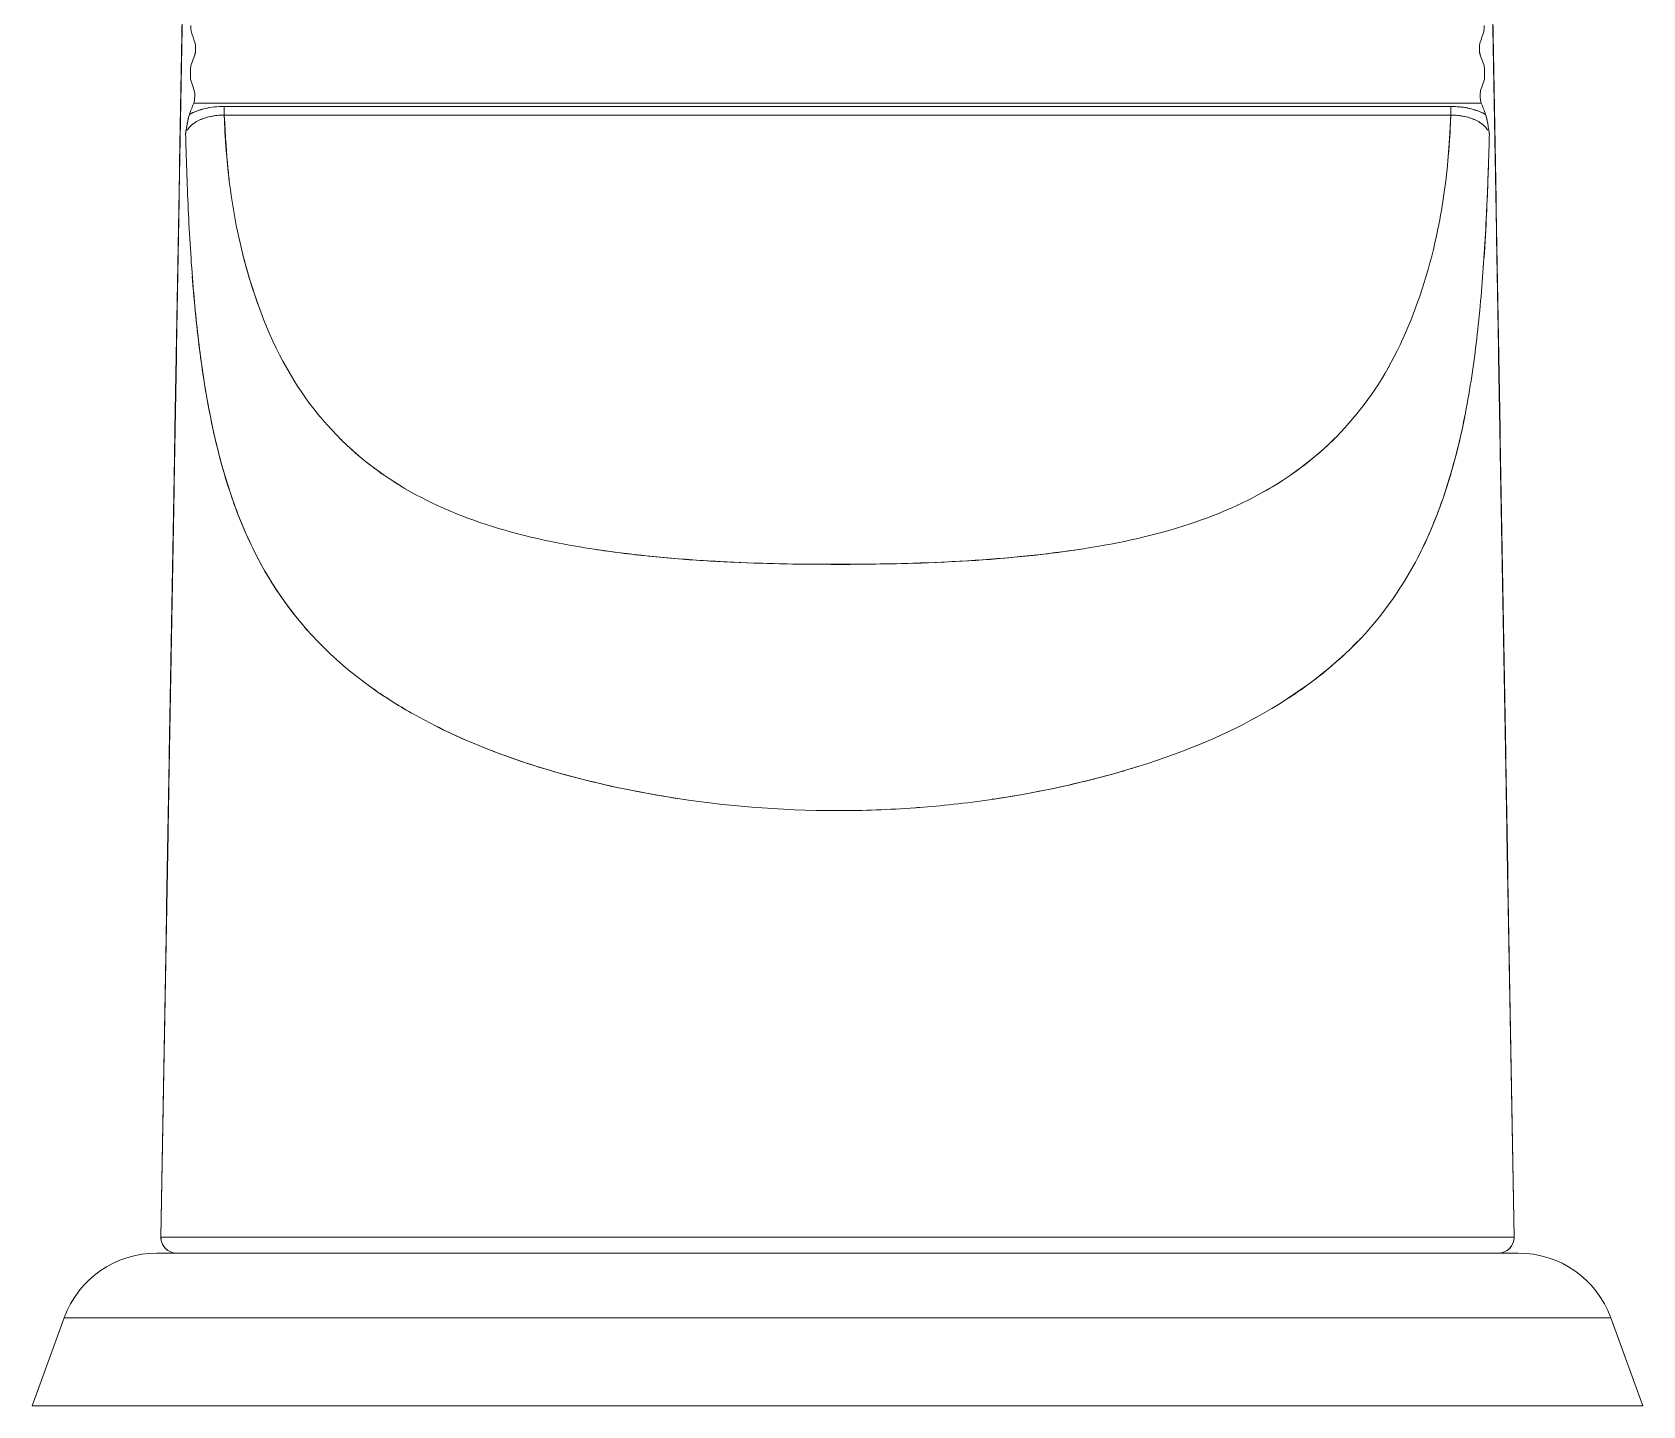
# Model space of a CAD drawing. Header units: inches. Extents: x -456 to 658, y -232 to 0.
# Drawn here: x -117.365 to -114.965, y -32.17 to -30.123 of the extents above; entities that cross this region are included whole.
import ezdxf

# ---------------------------------------------------------------- set-up
doc = ezdxf.new("R2010")
doc.units = ezdxf.units.IN
doc.header["$MEASUREMENT"] = 0

# ---------------------------------------------------------------- blocks, each defined once
blk = doc.blocks.new('ironridge flashfoot front view')
at = {"color": 0, "linetype": 'Continuous', "lineweight": 0}
for p, q in [((7330.0007, 2676.0913), (7330.0006, 2676.0961)), ((7331.929, 2676.0961), (7331.9289, 2676.0913)), ((7330.0057, 2676.0507), (7331.924, 2676.0507)), ((7331.8785, 2676.0456), (7330.0511, 2676.0456)), ((7330.0511, 2676.0456), (7330.0511, 2676.0327)), ((7330.0511, 2676.0327), (7330.0511, 2676.0456)), ((7330.0511, 2676.0456), (7331.8785, 2676.0456)), ((7330.0511, 2676.0327), (7331.8785, 2676.0327)), ((7331.8785, 2676.0327), (7330.0511, 2676.0327)), ((7331.8785, 2676.0327), (7331.8785, 2676.0456)), ((7331.5861, 2675.1338), (7331.5861, 2675.1337)), ((7329.9568, 2674.3604), (7329.9567, 2674.3604)), ((7329.9567, 2674.3604), (7329.9568, 2674.3604)), ((7330.9648, 2674.3608), (7329.9568, 2674.3608)), ((7329.9568, 2674.3608), (7331.9728, 2674.3608)), ((7331.9728, 2674.3608), (7330.9648, 2674.3608)), ((7331.9728, 2674.3604), (7331.973, 2674.3604)), ((7331.973, 2674.3604), (7331.9728, 2674.3604)), ((7331.9792, 2674.337), (7329.9505, 2674.337)), ((7329.9505, 2674.337), (7330.9648, 2674.337)), ((7330.9648, 2674.337), (7331.9792, 2674.337)), ((7329.8127, 2674.2405), (7329.765, 2674.1094)), ((7329.8127, 2674.2405), (7330.9648, 2674.2405)), ((7330.9648, 2674.2405), (7329.8127, 2674.2405)), ((7332.1169, 2674.2405), (7330.9648, 2674.2405)), ((7330.9648, 2674.2405), (7332.1169, 2674.2405)), ((7332.1169, 2674.2405), (7332.1647, 2674.1094)), ((7330.9648, 2674.1094), (7329.765, 2674.1094)), ((7330.9648, 2674.1094), (7329.765, 2674.1094)), ((7332.1647, 2674.1094), (7330.9648, 2674.1094)), ((7332.1647, 2674.1094), (7330.9648, 2674.1094))]:
    blk.add_line(p, q, dxfattribs=at)
at = {"color": 0, "linetype": 'Continuous', "lineweight": 0, "extrusion": (0, 0, -1)}
for centre, radius, start, end in [((-7329.9802, 2674.3604), 0.0235, 270, 1), ((-7331.9495, 2674.3604), 0.0235, 180, 270), ((-7329.9505, 2674.1904), 0.1466, 20, 90), ((-7331.9792, 2674.1904), 0.1466, 90, 160)]:
    blk.add_arc(centre, radius, start, end, dxfattribs=at)
at = {"color": 0, "linetype": 'Continuous', "lineweight": 0}
for centre, start, end in [((7329.9802, 2674.3604), 180, 270), ((7331.9495, 2674.3604), 270, 0)]:
    blk.add_arc(centre, 0.0235, start, end, dxfattribs=at)
at = {"color": 0, "linetype": 'Continuous', "lineweight": 0, "extrusion": (0, 0, -1)}
for centre, major_axis, ratio, start_param, end_param in [((7331.2725, 2676.2595), (-1.287, 0), 0.5, -0.184605, -0.161148), ((7330.6572, 2676.2595), (1.287, 0), 0.5, 0.161148, 0.184605), ((7331.2697, 2675.9919), (-1.289, 0), 0.5, 0.181627, 0.201769), ((7330.6599, 2675.9919), (1.289, 0), 0.5, -0.201769, -0.181627), ((7331.2755, 2676.0826), (-1.2898, 0.1387), 0.483435, -0.236995, -0.217825), ((7330.6541, 2676.0826), (1.2898, 0.1387), 0.483435, 0.217825, 0.236995), ((7331.2709, 2675.9214), (-1.2914, 0), 0.5, 0.174658, 0.201518), ((7330.0518, 2676.0087), (0.0708, -0.0005), 0.522279, -2.413398, -1.584189), ((7331.8785, 2676.0355), (0, 0.0117), 0.000289, -1.813209, -1.158909), ((7330.6587, 2675.9214), (1.2914, 0), 0.5, -0.201518, -0.174657), ((7329.9802, 2674.3604), (-0.0235, 0.0004), 0.000847, 0, 0.096966), ((7329.9802, 2674.3604), (-0.0233, 0), 0.004384, 0, 0.017453), ((7329.9802, 2674.3604), (0, -0.0235), 0.995301, 0, 1.570796), ((7331.9495, 2674.3604), (0, -0.0235), 0.995301, -1.570796, 0), ((7331.9495, 2674.3604), (0.0235, 0.0004), 0.000847, -0.096966, 0), ((7331.9495, 2674.3604), (0.0233, 0.0004), 0.004384, 0.000001, 0.017454), ((7331.9495, 2674.3604), (0.0235, 0.0004), 0.000847, -0.096966, 0), ((7331.9495, 2674.3604), (0.0235, 0.0004), 0.004363, 0, 0.017453)]:
    blk.add_ellipse(centre, major_axis=major_axis, ratio=ratio, start_param=start_param, end_param=end_param, dxfattribs=at)
at = {"color": 0, "linetype": 'Continuous', "lineweight": 0}
for centre, major_axis, ratio, start_param, end_param in [((7331.8785, 2676.0355), (0, -0.0117), 0.000272, -2.617995, -1.328385), ((7330.0564, 2675.9997), (-0.0635, -0.0001), 0.542659, -0.476315, -0.31013), ((7331.8732, 2675.9997), (0.0635, -0.0001), 0.542674, 0.3101, 0.476282), ((7329.9802, 2674.3604), (-0.0235, 0.0004), 0.004363, 0, 0.017453), ((7329.9802, 2674.3604), (-0.0235, 0.0004), 0.000847, -0.096966, 0), ((7329.9802, 2674.3604), (0, -0.0235), 0.995301, -1.58825, 0), ((7331.9495, 2674.3604), (0, -0.0235), 0.995301, 0, 1.58825), ((7331.9495, 2674.3604), (0.0235, 0.0004), 0.000847, 0, 0.096966), ((7331.9495, 2674.3604), (0.0235, 0.0004), 0.000847, 0, 0.096966), ((7331.9495, 2674.3604), (0.0235, 0), 0.004363, 0, 0.017453)]:
    blk.add_ellipse(centre, major_axis=major_axis, ratio=ratio, start_param=start_param, end_param=end_param, dxfattribs=at)
for points in [[(7330.0178, 2677.8613), (7329.9974, 2676.6944), (7329.9771, 2675.5276), (7329.9567, 2674.3608)], [(7329.9567, 2674.3608), (7329.9774, 2675.5463), (7329.9978, 2676.7131), (7330.0178, 2677.8613)], [(7330.0179, 2677.8613), (7329.9981, 2676.7255), (7329.9777, 2675.5586), (7329.9568, 2674.3608)], [(7329.9568, 2674.3608), (7329.9772, 2675.5276), (7329.9976, 2676.6944), (7330.0179, 2677.8613)], [(7331.9728, 2674.3608), (7331.9519, 2675.5586), (7331.9316, 2676.7255), (7331.9117, 2677.8613)], [(7331.9117, 2677.8613), (7331.9321, 2676.6944), (7331.9525, 2675.5276), (7331.9728, 2674.3608)], [(7331.9729, 2674.3608), (7331.9526, 2675.5276), (7331.9322, 2676.6944), (7331.9118, 2677.8613)], [(7331.9118, 2677.8613), (7331.9319, 2676.7131), (7331.9523, 2675.5463), (7331.9729, 2674.3608)], [(7330.0021, 2676.1562), (7330.0014, 2676.1584), (7330.0011, 2676.1625), (7330.0011, 2676.1664)], [(7331.9285, 2676.1664), (7331.9286, 2676.1625), (7331.9283, 2676.1584), (7331.9276, 2676.1562)], [(7330.008, 2676.1254), (7330.0077, 2676.1237), (7330.0074, 2676.1222), (7330.0069, 2676.121)], [(7331.9227, 2676.121), (7331.9223, 2676.1222), (7331.9219, 2676.1237), (7331.9217, 2676.1254)], [(7330.0017, 2676.0832), (7330.0011, 2676.085), (7330.0008, 2676.0882), (7330.0007, 2676.0913)], [(7331.9289, 2676.0913), (7331.9289, 2676.0882), (7331.9286, 2676.085), (7331.928, 2676.0832)], [(7330.0067, 2676.055), (7330.0065, 2676.0533), (7330.0061, 2676.0518), (7330.0057, 2676.0507)], [(7330.0511, 2676.0327), (7330.0442, 2676.0327), (7330.0371, 2676.032), (7330.0305, 2676.0306)], [(7330.0511, 2676.0327), (7330.0522, 2676.0085), (7330.0532, 2675.99), (7330.0545, 2675.9738)], [(7331.8992, 2676.0306), (7331.8925, 2676.032), (7331.8854, 2676.0327), (7331.8785, 2676.0327)], [(7331.924, 2676.0507), (7331.9235, 2676.0518), (7331.9232, 2676.0533), (7331.9229, 2676.055)], [(7331.917, 2676.0245), (7331.9115, 2676.0273), (7331.9053, 2676.0293), (7331.8992, 2676.0306)], [(7331.9297, 2676.0154), (7331.926, 2676.0193), (7331.9213, 2676.0223), (7331.917, 2676.0245)], [(7330.6775, 2675.3761), (7330.6775, 2675.3762), (7330.6774, 2675.3763), (7330.6774, 2675.3763)], [(7330.6774, 2675.3763), (7330.6774, 2675.3763), (7330.6775, 2675.3762), (7330.6775, 2675.3761)], [(7330.7374, 2675.371), (7330.7374, 2675.3709), (7330.7375, 2675.3708), (7330.7376, 2675.3707)], [(7330.7374, 2675.371), (7330.7375, 2675.3709), (7330.7376, 2675.3708), (7330.7376, 2675.3707)], [(7331.192, 2675.3707), (7331.1921, 2675.3708), (7331.1922, 2675.3709), (7331.1923, 2675.371)], [(7331.1921, 2675.3707), (7331.1922, 2675.3708), (7331.1922, 2675.3709), (7331.1923, 2675.371)], [(7331.2523, 2675.3764), (7331.2523, 2675.3763), (7331.2522, 2675.3762), (7331.2522, 2675.3761)], [(7331.2522, 2675.3761), (7331.2522, 2675.3762), (7331.2523, 2675.3763), (7331.2523, 2675.3764)], [(7330.9648, 2674.9962), (7331.0035, 2674.9962), (7331.0421, 2674.9977), (7331.0805, 2675.0005)]]:
    blk.add_open_spline(points, degree=3, dxfattribs=at)
for points, knots in [([(7330.0069, 2676.121), (7330.0073, 2676.1221), (7330.0077, 2676.1235), (7330.008, 2676.1253), (7330.0082, 2676.1271), (7330.0084, 2676.1291), (7330.0084, 2676.1312)], [0, 0, 0, 0, 0.000133576, 0.000133576, 0.000133576, 0.0002671519, 0.0002671519, 0.0002671519, 0.0002671519]), ([(7330.0084, 2676.1312), (7330.0085, 2676.1333), (7330.0084, 2676.1353), (7330.0082, 2676.1371), (7330.008, 2676.1389), (7330.0077, 2676.1403), (7330.0073, 2676.1413)], [0.0002671519, 0.0002671519, 0.0002671519, 0.0002671519, 0.0004002279, 0.0004002279, 0.0004002279, 0.0005333039, 0.0005333039, 0.0005333039, 0.0005333039]), ([(7330.0073, 2676.1413), (7330.0077, 2676.1402), (7330.008, 2676.1387), (7330.0082, 2676.137), (7330.0084, 2676.1352), (7330.0085, 2676.1332), (7330.0084, 2676.1312)], [0, 0, 0, 0, 0.0001348423, 0.0001348423, 0.0001348423, 0.0002696846, 0.0002696846, 0.0002696846, 0.0002696846]), ([(7331.9224, 2676.1413), (7331.922, 2676.1403), (7331.9217, 2676.1389), (7331.9215, 2676.1371), (7331.9213, 2676.1353), (7331.9212, 2676.1333), (7331.9212, 2676.1312)], [0, 0, 0, 0, 0.0001331839, 0.0001331839, 0.0001331839, 0.0002663678, 0.0002663678, 0.0002663678, 0.0002663678]), ([(7331.9212, 2676.1312), (7331.9213, 2676.1291), (7331.9214, 2676.1271), (7331.9217, 2676.1253), (7331.922, 2676.1235), (7331.9223, 2676.1221), (7331.9227, 2676.121)], [0.0002663678, 0.0002663678, 0.0002663678, 0.0002663678, 0.0003998378, 0.0003998378, 0.0003998378, 0.0005333078, 0.0005333078, 0.0005333078, 0.0005333078]), ([(7330.0006, 2676.0961), (7330.0006, 2676.0973), (7330.0006, 2676.0985), (7330.0007, 2676.0997), (7330.0007, 2676.1009), (7330.0008, 2676.102), (7330.0009, 2676.1031), (7330.001, 2676.1042), (7330.0012, 2676.1052), (7330.0014, 2676.1061), (7330.0015, 2676.1069), (7330.0017, 2676.1077), (7330.002, 2676.1083)], [0, 0, 0, 0, 0.0000777877, 0.0000777877, 0.0000777877, 0.0001555754, 0.0001555754, 0.0001555754, 0.0002333631, 0.0002333631, 0.0002333631, 0.0003111508, 0.0003111508, 0.0003111508, 0.0003111508]), ([(7330.0006, 2676.0961), (7330.0006, 2676.0984), (7330.0007, 2676.1009), (7330.0009, 2676.103), (7330.0011, 2676.1051), (7330.0015, 2676.107), (7330.002, 2676.1083)], [0, 0, 0, 0, 0.0001555754, 0.0001555754, 0.0001555754, 0.0003111508, 0.0003111508, 0.0003111508, 0.0003111508]), ([(7330.0082, 2676.127), (7330.0081, 2676.1264), (7330.0081, 2676.1259), (7330.008, 2676.1254), (7330.008, 2676.1254), (7330.008, 2676.1254), (7330.008, 2676.1254)], [0.00036680268, 0.00036680268, 0.00036680268, 0.00036680268, 0.00040503354, 0.00040503354, 0.00040503354, 0.00040675081, 0.00040675081, 0.00040675081, 0.00040675081]), ([(7331.9217, 2676.1254), (7331.9217, 2676.1254), (7331.9217, 2676.1254), (7331.9217, 2676.1254), (7331.9216, 2676.1259), (7331.9215, 2676.1265), (7331.9215, 2676.127)], [0.00013344149, 0.00013344149, 0.00013344149, 0.00013344149, 0.00013518822, 0.00013518822, 0.00013518822, 0.00017379337, 0.00017379337, 0.00017379337, 0.00017379337]), ([(7331.9277, 2676.1083), (7331.9279, 2676.1077), (7331.9281, 2676.107), (7331.9283, 2676.1061), (7331.9285, 2676.1052), (7331.9286, 2676.1042), (7331.9287, 2676.1031), (7331.9288, 2676.102), (7331.9289, 2676.1009), (7331.929, 2676.0997), (7331.929, 2676.0985), (7331.9291, 2676.0973), (7331.929, 2676.0961)], [0, 0, 0, 0, 0.000077796, 0.000077796, 0.000077796, 0.0001555919, 0.0001555919, 0.0001555919, 0.0002333879, 0.0002333879, 0.0002333879, 0.0003111839, 0.0003111839, 0.0003111839, 0.0003111839]), ([(7331.9277, 2676.1083), (7331.9282, 2676.107), (7331.9285, 2676.1051), (7331.9287, 2676.103), (7331.929, 2676.1009), (7331.9291, 2676.0984), (7331.929, 2676.0961)], [0, 0, 0, 0, 0.0001555919, 0.0001555919, 0.0001555919, 0.0003111839, 0.0003111839, 0.0003111839, 0.0003111839]), ([(7330.0017, 2676.0832), (7330.0014, 2676.0841), (7330.0012, 2676.0852), (7330.001, 2676.0866), (7330.0008, 2676.088), (7330.0007, 2676.0896), (7330.0007, 2676.0913)], [0, 0, 0, 0, 0.0001098012, 0.0001098012, 0.0001098012, 0.0002196024, 0.0002196024, 0.0002196024, 0.0002196024]), ([(7331.9289, 2676.0913), (7331.9289, 2676.0896), (7331.9288, 2676.088), (7331.9286, 2676.0866), (7331.9285, 2676.0852), (7331.9282, 2676.0841), (7331.928, 2676.0832)], [0, 0, 0, 0, 0.000109781, 0.000109781, 0.000109781, 0.0002195619, 0.0002195619, 0.0002195619, 0.0002195619]), ([(7330.0057, 2676.0507), (7330.0061, 2676.0517), (7330.0064, 2676.0531), (7330.0067, 2676.0549), (7330.007, 2676.0568), (7330.0071, 2676.0587), (7330.0072, 2676.0608)], [0, 0, 0, 0, 0.000133573, 0.000133573, 0.000133573, 0.000267146, 0.000267146, 0.000267146, 0.000267146]), ([(7330.0072, 2676.0608), (7330.0072, 2676.0629), (7330.0071, 2676.0649), (7330.0069, 2676.0667), (7330.0067, 2676.0685), (7330.0064, 2676.0699), (7330.006, 2676.071)], [0.000267146, 0.000267146, 0.000267146, 0.000267146, 0.0004002198, 0.0004002198, 0.0004002198, 0.0005332935, 0.0005332935, 0.0005332935, 0.0005332935]), ([(7330.006, 2676.071), (7330.0064, 2676.0699), (7330.0067, 2676.0683), (7330.0069, 2676.0666), (7330.0071, 2676.0649), (7330.0072, 2676.0628), (7330.0072, 2676.0608)], [0, 0, 0, 0, 0.0001348403, 0.0001348403, 0.0001348403, 0.0002696806, 0.0002696806, 0.0002696806, 0.0002696806]), ([(7330.0069, 2676.0566), (7330.0069, 2676.0561), (7330.0068, 2676.0556), (7330.0067, 2676.0551), (7330.0067, 2676.0551), (7330.0067, 2676.055), (7330.0067, 2676.055)], [0.00036678378, 0.00036678378, 0.00036678378, 0.00036678378, 0.00040502667, 0.00040502667, 0.00040502667, 0.0004067483, 0.0004067483, 0.0004067483, 0.0004067483]), ([(7331.9236, 2676.071), (7331.9232, 2676.0699), (7331.9229, 2676.0685), (7331.9227, 2676.0667), (7331.9225, 2676.0649), (7331.9224, 2676.0629), (7331.9225, 2676.0608)], [0, 0, 0, 0, 0.0001331815, 0.0001331815, 0.0001331815, 0.0002663629, 0.0002663629, 0.0002663629, 0.0002663629]), ([(7331.9225, 2676.0608), (7331.9225, 2676.0587), (7331.9227, 2676.0568), (7331.9229, 2676.055), (7331.9232, 2676.0531), (7331.9236, 2676.0517), (7331.924, 2676.0507)], [0.0002663629, 0.0002663629, 0.0002663629, 0.0002663629, 0.0003998302, 0.0003998302, 0.0003998302, 0.0005332974, 0.0005332974, 0.0005332974, 0.0005332974]), ([(7331.9229, 2676.055), (7331.9229, 2676.055), (7331.9229, 2676.0551), (7331.9229, 2676.0551), (7331.9229, 2676.0556), (7331.9228, 2676.0561), (7331.9227, 2676.0566)], [0.00013344381, 0.00013344381, 0.00013344381, 0.00013344381, 0.00013518573, 0.00013518573, 0.00013518573, 0.00017379321, 0.00017379321, 0.00017379321, 0.00017379321]), ([(7329.9936, 2676.0045), (7329.9936, 2676.0046), (7329.9936, 2676.0049), (7329.9937, 2676.0054), (7329.9938, 2676.0058), (7329.9938, 2676.0062), (7329.9939, 2676.0065), (7329.994, 2676.0073), (7329.9941, 2676.0079), (7329.9942, 2676.0087), (7329.9944, 2676.0101), (7329.9946, 2676.0114), (7329.9948, 2676.0128), (7329.9952, 2676.0156), (7329.9956, 2676.0182), (7329.9961, 2676.0209), (7329.9971, 2676.0263), (7329.9981, 2676.0307), (7329.9992, 2676.0336)], [-0.0000076045, -0.0000076045, -0.0000076045, -0.0000076045, 0.0000204209, 0.0000204209, 0.0000204209, 0.0000485034, 0.0000485034, 0.0000485034, 0.0001046683, 0.0001046683, 0.0001046683, 0.0002169982, 0.0002169982, 0.0002169982, 0.000441658, 0.000441658, 0.000441658, 0.0008909776, 0.0008909776, 0.0008909776, 0.0008909776]), ([(7330.0511, 2676.0327), (7330.0476, 2676.0327), (7330.0441, 2676.0325), (7330.0389, 2676.032), (7330.0372, 2676.0318), (7330.0338, 2676.0313), (7330.0321, 2676.0309), (7330.0272, 2676.0299), (7330.0241, 2676.029), (7330.0196, 2676.0275), (7330.0181, 2676.0269), (7330.0153, 2676.0258), (7330.014, 2676.0251), (7330.0101, 2676.0232), (7330.0077, 2676.0218), (7330.0034, 2676.0187), (7330.0015, 2676.017), (7329.9983, 2676.0136), (7329.997, 2676.0119), (7329.996, 2676.0101)], [0, 0, 0, 0, 0.000273065, 0.000273065, 0.000409598, 0.000409598, 0.000546131, 0.000546131, 0.000819196, 0.000819196, 0.000955729, 0.000955729, 0.001092261, 0.001092261, 0.001365326, 0.001365326, 0.001638392, 0.001638392, 0.001902186, 0.001902186, 0.001902186, 0.001902186]), ([(7329.9975, 2676.0277), (7329.9978, 2676.0289), (7329.9981, 2676.03), (7329.9983, 2676.031), (7329.9986, 2676.032), (7329.9989, 2676.0329), (7329.9992, 2676.0336)], [0.0006663178, 0.0006663178, 0.0006663178, 0.0006663178, 0.0007774181, 0.0007774181, 0.0007774181, 0.0008909776, 0.0008909776, 0.0008909776, 0.0008909776]), ([(7330.0511, 2676.0456), (7330.0462, 2676.0456), (7330.0413, 2676.0454), (7330.0365, 2676.0448), (7330.0317, 2676.0443), (7330.0271, 2676.0435), (7330.0226, 2676.0425), (7330.0181, 2676.0414), (7330.0139, 2676.0402), (7330.01, 2676.0387), (7330.006, 2676.0372), (7330.0024, 2676.0355), (7329.9992, 2676.0336)], [0, 0, 0, 0, 0.000317355, 0.000317355, 0.000317355, 0.00063471, 0.00063471, 0.00063471, 0.000952064, 0.000952064, 0.000952064, 0.001269419, 0.001269419, 0.001269419, 0.001269419]), ([(7331.8785, 2676.0327), (7331.8774, 2676.0071), (7331.8763, 2675.9878), (7331.8749, 2675.9708), (7331.8721, 2675.9369), (7331.8668, 2675.8995), (7331.8594, 2675.8629), (7331.8482, 2675.808), (7331.8326, 2675.7571), (7331.8113, 2675.7084), (7331.7688, 2675.6108), (7331.7067, 2675.5387), (7331.6248, 2675.4863), (7331.543, 2675.4339), (7331.4414, 2675.4034), (7331.3313, 2675.3865), (7331.2213, 2675.3697), (7331.1023, 2675.3633), (7330.9653, 2675.3633), (7330.8282, 2675.3632), (7330.7093, 2675.3696), (7330.5989, 2675.3863), (7330.4885, 2675.4031), (7330.3868, 2675.4335), (7330.3053, 2675.4855), (7330.212, 2675.5449), (7330.1446, 2675.6299), (7330.1019, 2675.7489), (7330.0859, 2675.7936), (7330.0742, 2675.8385), (7330.0658, 2675.8861), (7330.0616, 2675.9099), (7330.0584, 2675.934), (7330.0565, 2675.9543), (7330.0547, 2675.9745), (7330.053, 2675.9992), (7330.0511, 2676.0327)], [0, 0, 0, 0, 0.0208333, 0.0208333, 0.0208333, 0.0625, 0.0625, 0.0625, 0.125, 0.125, 0.125, 0.25, 0.25, 0.25, 0.375, 0.375, 0.375, 0.5, 0.5, 0.5, 0.625, 0.625, 0.625, 0.75, 0.75, 0.75, 0.8928571, 0.8928571, 0.8928571, 0.9464286, 0.9464286, 0.9464286, 0.9732143, 0.9732143, 0.9732143, 1, 1, 1, 1]), ([(7330.0585, 2675.9356), (7330.0566, 2675.9509), (7330.055, 2675.9664), (7330.0525, 2675.9988), (7330.0516, 2676.0156), (7330.0511, 2676.0327)], [0.034138628, 0.034138628, 0.034138628, 0.034138628, 0.035216202, 0.035216202, 0.036364625, 0.036364625, 0.036364625, 0.036364625]), ([(7331.8785, 2676.0327), (7331.878, 2676.0157), (7331.8771, 2675.9988), (7331.8756, 2675.9791), (7331.8754, 2675.9762), (7331.8751, 2675.9733)], [-0.036355033, -0.036355033, -0.036355033, -0.036355033, -0.035207513, -0.035207513, -0.035006124, -0.035006124, -0.035006124, -0.035006124]), ([(7331.9305, 2676.0336), (7331.9272, 2676.0355), (7331.9236, 2676.0372), (7331.9197, 2676.0387), (7331.9157, 2676.0402), (7331.9115, 2676.0414), (7331.9071, 2676.0425), (7331.9026, 2676.0435), (7331.8979, 2676.0443), (7331.8931, 2676.0448), (7331.8883, 2676.0454), (7331.8834, 2676.0456), (7331.8785, 2676.0456)], [0, 0, 0, 0, 0.000321064, 0.000321064, 0.000321064, 0.000642129, 0.000642129, 0.000642129, 0.000963193, 0.000963193, 0.000963193, 0.001284258, 0.001284258, 0.001284258, 0.001284258]), ([(7331.8785, 2676.0456), (7331.8828, 2676.0456), (7331.887, 2676.0454), (7331.8911, 2676.045), (7331.8932, 2676.0448), (7331.8952, 2676.0446), (7331.8973, 2676.0443), (7331.8993, 2676.044), (7331.9013, 2676.0437), (7331.9033, 2676.0433), (7331.9072, 2676.0425), (7331.911, 2676.0416), (7331.9146, 2676.0404), (7331.9164, 2676.0399), (7331.9181, 2676.0393), (7331.9198, 2676.0386), (7331.9215, 2676.038), (7331.9231, 2676.0373), (7331.9247, 2676.0366), (7331.9268, 2676.0357), (7331.9287, 2676.0347), (7331.9305, 2676.0336)], [0, 0, 0, 0, 0.000272598, 0.000272598, 0.000272598, 0.000408949, 0.000408949, 0.000408949, 0.0005453, 0.0005453, 0.0005453, 0.000818003, 0.000818003, 0.000818003, 0.000954354, 0.000954354, 0.000954354, 0.001090705, 0.001090705, 0.001090705, 0.001269429, 0.001269429, 0.001269429, 0.001269429]), ([(7331.9337, 2676.0101), (7331.9326, 2676.0119), (7331.9313, 2676.0136), (7331.9282, 2676.017), (7331.9262, 2676.0187), (7331.922, 2676.0218), (7331.9196, 2676.0232), (7331.9157, 2676.0251), (7331.9143, 2676.0258), (7331.9115, 2676.0269), (7331.9101, 2676.0275), (7331.9056, 2676.029), (7331.9025, 2676.0299), (7331.8975, 2676.0309), (7331.8958, 2676.0313), (7331.8924, 2676.0318), (7331.8907, 2676.032), (7331.8856, 2676.0325), (7331.8821, 2676.0327), (7331.8785, 2676.0327)], [-0.00190221, -0.00190221, -0.00190221, -0.00190221, -0.001638386, -0.001638386, -0.001365305, -0.001365305, -0.001092223, -0.001092223, -0.000955682, -0.000955682, -0.000819141, -0.000819141, -0.000546059, -0.000546059, -0.000409518, -0.000409518, -0.000272977, -0.000272977, 0.000000104, 0.000000104, 0.000000104, 0.000000104]), ([(7331.9305, 2676.0336), (7331.9315, 2676.0307), (7331.9326, 2676.0263), (7331.9335, 2676.0209), (7331.9336, 2676.0208), (7331.9336, 2676.0206), (7331.9336, 2676.0205)], [0, 0, 0, 0, 0.0004469641, 0.0004469641, 0.0004469641, 0.0004593358, 0.0004593358, 0.0004593358, 0.0004593358]), ([(7331.9305, 2676.0336), (7331.9308, 2676.0329), (7331.931, 2676.032), (7331.9313, 2676.031), (7331.9316, 2676.03), (7331.9319, 2676.0289), (7331.9322, 2676.0277)], [0, 0, 0, 0, 0.0001129432, 0.0001129432, 0.0001129432, 0.000223482, 0.000223482, 0.000223482, 0.000223482]), ([(7329.9936, 2676.0045), (7329.9936, 2676.0045), (7329.9936, 2676.0048), (7329.9937, 2676.0052), (7329.9937, 2676.0055), (7329.9938, 2676.0059), (7329.9938, 2676.0064), (7329.9939, 2676.007), (7329.994, 2676.0077), (7329.9941, 2676.0086), (7329.9944, 2676.0106), (7329.9946, 2676.012), (7329.9948, 2676.0126)], [-0.0000076616, -0.0000076616, -0.0000076616, -0.0000076616, 0.000037453, 0.000037453, 0.000037453, 0.0000672825, 0.0000672825, 0.0000672825, 0.0001046683, 0.0001046683, 0.0001046683, 0.0002169982, 0.0002169982, 0.0002169982, 0.0002169982]), ([(7329.9948, 2676.0126), (7329.9948, 2676.0129), (7329.9948, 2676.0131), (7329.9949, 2676.0133), (7329.9953, 2676.0163), (7329.9957, 2676.0186), (7329.996, 2676.0205)], [0.0002169982, 0.0002169982, 0.0002169982, 0.0002169982, 0.0002321929, 0.0002321929, 0.0002321929, 0.000441658, 0.000441658, 0.000441658, 0.000441658]), ([(7329.996, 2676.0205), (7329.9962, 2676.0211), (7329.9963, 2676.0217), (7329.9964, 2676.0224), (7329.9968, 2676.0243), (7329.9971, 2676.0261), (7329.9975, 2676.0277)], [0.000441658, 0.000441658, 0.000441658, 0.000441658, 0.0004941868, 0.0004941868, 0.0004941868, 0.0006663178, 0.0006663178, 0.0006663178, 0.0006663178]), ([(7330.0305, 2676.0306), (7330.0244, 2676.0293), (7330.0182, 2676.0273), (7330.0127, 2676.0245), (7330.0083, 2676.0223), (7330.0037, 2676.0193), (7330, 2676.0154)], [0.000455422, 0.000455422, 0.000455422, 0.000455422, 0.0009108439, 0.0009108439, 0.0009108439, 0.0013662659, 0.0013662659, 0.0013662659, 0.0013662659]), ([(7331.9322, 2676.0277), (7331.9325, 2676.0261), (7331.9329, 2676.0243), (7331.9333, 2676.0224), (7331.9334, 2676.0217), (7331.9335, 2676.0211), (7331.9336, 2676.0205)], [0.000223482, 0.000223482, 0.000223482, 0.000223482, 0.0003947171, 0.0003947171, 0.0003947171, 0.0004469641, 0.0004469641, 0.0004469641, 0.0004469641]), ([(7331.9336, 2676.0205), (7331.9339, 2676.0186), (7331.9343, 2676.0163), (7331.9348, 2676.0133), (7331.9348, 2676.0131), (7331.9349, 2676.0129), (7331.9349, 2676.0126), (7331.9351, 2676.0113), (7331.9353, 2676.01), (7331.9355, 2676.0087), (7331.9356, 2676.0079), (7331.9357, 2676.0071), (7331.9358, 2676.0064), (7331.9359, 2676.006), (7331.9359, 2676.0056), (7331.936, 2676.0052), (7331.936, 2676.005), (7331.9361, 2676.0047), (7331.9361, 2676.0045)], [0.0004469641, 0.0004469641, 0.0004469641, 0.0004469641, 0.0006553305, 0.0006553305, 0.0006553305, 0.0006704461, 0.0006704461, 0.0006704461, 0.0007794851, 0.0007794851, 0.0007794851, 0.0008428203, 0.0008428203, 0.0008428203, 0.0008744245, 0.0008744245, 0.0008744245, 0.0008939281, 0.0008939281, 0.0008939281, 0.0008939281]), ([(7329.9936, 2676.0045), (7329.9939, 2675.9915), (7329.9943, 2675.9786), (7329.9959, 2675.9265), (7329.9975, 2675.8875), (7330.002, 2675.8099), (7330.0049, 2675.7711), (7330.0125, 2675.6954), (7330.0173, 2675.6583), (7330.0295, 2675.5855), (7330.0371, 2675.5495), (7330.0558, 2675.4809), (7330.0668, 2675.448), (7330.0869, 2675.4009), (7330.0942, 2675.3855), (7330.11, 2675.3555), (7330.1187, 2675.3409), (7330.1651, 2675.2701), (7330.2117, 2675.2216), (7330.2887, 2675.1665), (7330.3091, 2675.1536), (7330.3303, 2675.1416)], [-0.03604387, -0.03604387, -0.03604387, -0.03604387, -0.0352162, -0.0352162, -0.03270107, -0.03270107, -0.03018594, -0.03018594, -0.0276708, -0.0276708, -0.02515567, -0.02515567, -0.02264054, -0.02264054, -0.02138297, -0.02138297, -0.02012541, -0.02012541, -0.01509514, -0.01509514, -0.01344904, -0.01344904, -0.01344904, -0.01344904]), ([(7331.8289, 2675.3723), (7331.8368, 2675.3873), (7331.8439, 2675.4026), (7331.8638, 2675.4497), (7331.8747, 2675.4825), (7331.893, 2675.5507), (7331.9004, 2675.5861), (7331.9127, 2675.6595), (7331.9173, 2675.6967), (7331.9248, 2675.7719), (7331.9276, 2675.8099), (7331.9321, 2675.8869), (7331.9338, 2675.9262), (7331.9354, 2675.9786), (7331.9358, 2675.9915), (7331.9361, 2676.0045)], [0.02138189, 0.02138189, 0.02138189, 0.02138189, 0.02263185, 0.02263185, 0.02514698, 0.02514698, 0.02766211, 0.02766211, 0.03017725, 0.03017725, 0.03269238, 0.03269238, 0.03520751, 0.03520751, 0.03603363, 0.03603363, 0.03603363, 0.03603363]), ([(7331.8752, 2675.9738), (7331.8754, 2675.9765), (7331.8756, 2675.9793), (7331.8759, 2675.9834), (7331.876, 2675.9848), (7331.8761, 2675.9861)], [0.0350248697, 0.0350248697, 0.0350248697, 0.0350248697, 0.0352162024, 0.0352162024, 0.0353087096, 0.0353087096, 0.0353087096, 0.0353087096]), ([(7331.9361, 2676.0045), (7331.9358, 2675.9915), (7331.9354, 2675.9786), (7331.9342, 2675.9399), (7331.9332, 2675.9143), (7331.932, 2675.8887)], [-0.036043866, -0.036043866, -0.036043866, -0.036043866, -0.035216202, -0.035216202, -0.033563223, -0.033563223, -0.033563223, -0.033563223]), ([(7331.928, 2675.8178), (7331.9296, 2675.8422), (7331.9309, 2675.8654), (7331.9319, 2675.8861), (7331.9321, 2675.8902), (7331.9323, 2675.8945), (7331.9325, 2675.8989)], [0.9477558, 0.9477558, 0.9477558, 0.9477558, 0.96875, 0.96875, 0.96875, 0.97296345, 0.97296345, 0.97296345, 0.97296345]), ([(7330.1012, 2675.7511), (7330.0983, 2675.759), (7330.0956, 2675.767), (7330.0879, 2675.791), (7330.0832, 2675.8074), (7330.079, 2675.8241)], [0.029539274, 0.029539274, 0.029539274, 0.029539274, 0.030185937, 0.030185937, 0.031443592, 0.031443592, 0.031443592, 0.031443592]), ([(7330.177, 2675.2627), (7330.1366, 2675.3079), (7330.1055, 2675.3581), (7330.0819, 2675.4127), (7330.0682, 2675.4443), (7330.0567, 2675.4776), (7330.0471, 2675.5127), (7330.0398, 2675.5391), (7330.0336, 2675.5664), (7330.0285, 2675.5935), (7330.0224, 2675.6252), (7330.0176, 2675.6571), (7330.0135, 2675.6905), (7330.0094, 2675.7239), (7330.0061, 2675.7587), (7330.0035, 2675.7928), (7330.0035, 2675.7928), (7330.0035, 2675.7929), (7330.0035, 2675.7929)], [0.5016883, 0.5016883, 0.5016883, 0.5016883, 0.625, 0.625, 0.625, 0.6964286, 0.6964286, 0.6964286, 0.75, 0.75, 0.75, 0.8125, 0.8125, 0.8125, 0.875, 0.875, 0.875, 0.8750237, 0.8750237, 0.8750237, 0.8750237]), ([(7331.8993, 2675.5833), (7331.8987, 2675.5801), (7331.898, 2675.5769), (7331.8974, 2675.5738), (7331.8707, 2675.4451), (7331.824, 2675.3363), (7331.7439, 2675.2525), (7331.6638, 2675.1687), (7331.5547, 2675.1063), (7331.4141, 2675.0625), (7331.3438, 2675.0405), (7331.2716, 2675.0245), (7331.1946, 2675.013), (7331.156, 2675.0073), (7331.1177, 2675.0031), (7331.0871, 2675.001), (7331.0849, 2675.0008), (7331.0828, 2675.0007), (7331.0805, 2675.0005)], [0.2438434, 0.2438434, 0.2438434, 0.2438434, 0.25, 0.25, 0.25, 0.5, 0.5, 0.5, 0.75, 0.75, 0.75, 0.875, 0.875, 0.875, 0.9375, 0.9375, 0.9375, 0.9418559, 0.9418559, 0.9418559, 0.9418559]), ([(7330.3176, 2675.4779), (7330.3127, 2675.4808), (7330.3077, 2675.4839), (7330.2905, 2675.4949), (7330.2786, 2675.5034), (7330.2556, 2675.5212), (7330.2446, 2675.5306), (7330.2295, 2675.5448), (7330.225, 2675.5492), (7330.2206, 2675.5536)], [0.019627411, 0.019627411, 0.019627411, 0.019627411, 0.020125406, 0.020125406, 0.021382973, 0.021382973, 0.022640539, 0.022640539, 0.02318501, 0.02318501, 0.02318501, 0.02318501]), ([(7331.7152, 2675.5606), (7331.7091, 2675.5542), (7331.7029, 2675.548), (7331.686, 2675.532), (7331.675, 2675.5225), (7331.6521, 2675.5045), (7331.6401, 2675.496), (7331.618, 2675.4818), (7331.608, 2675.4758), (7331.5977, 2675.4701)], [-0.023397611, -0.023397611, -0.023397611, -0.023397611, -0.022631849, -0.022631849, -0.021374283, -0.021374283, -0.020116717, -0.020116717, -0.019103828, -0.019103828, -0.019103828, -0.019103828]), ([(7331.3284, 2675.3861), (7331.3151, 2675.384), (7331.3019, 2675.3822), (7331.2593, 2675.3766), (7331.2303, 2675.3737), (7331.174, 2675.3692), (7331.1466, 2675.3676), (7331.093, 2675.3652), (7331.0667, 2675.3644), (7331.0152, 2675.3635), (7330.99, 2675.3632), (7330.914, 2675.3633), (7330.8641, 2675.364), (7330.7973, 2675.3669), (7330.7838, 2675.3676), (7330.7562, 2675.3693), (7330.7421, 2675.3703), (7330.6997, 2675.3737), (7330.6709, 2675.3765), (7330.6286, 2675.3819), (7330.6155, 2675.3838), (7330.6022, 2675.3858)], [-0.01117931, -0.01117931, -0.01117931, -0.01117931, -0.01005619, -0.01005619, -0.00754105, -0.00754105, -0.00502592, -0.00502592, -0.00251079, -0.00251079, 0.00000434, 0.00000434, 0.00503461, 0.00503461, 0.00629218, 0.00629218, 0.00754974, 0.00754974, 0.01006488, 0.01006488, 0.01119633, 0.01119633, 0.01119633, 0.01119633]), ([(7331.6343, 2675.1623), (7331.6435, 2675.1682), (7331.6525, 2675.1744), (7331.6905, 2675.2016), (7331.717, 2675.2244), (7331.7418, 2675.2502), (7331.743, 2675.2515), (7331.7442, 2675.2529)], [0.014330288, 0.014330288, 0.014330288, 0.014330288, 0.015086451, 0.015086451, 0.017601584, 0.017601584, 0.017735735, 0.017735735, 0.017735735, 0.017735735]), ([(7330.737, 2675.0128), (7330.737, 2675.0128), (7330.7369, 2675.0129), (7330.7369, 2675.0129), (7330.6606, 2675.024), (7330.5871, 2675.0402), (7330.5175, 2675.062), (7330.4478, 2675.0838), (7330.3836, 2675.111), (7330.3262, 2675.1439), (7330.3065, 2675.1552), (7330.2876, 2675.1673), (7330.2698, 2675.1801)], [0.1249224, 0.1249224, 0.1249224, 0.1249224, 0.125, 0.125, 0.125, 0.25, 0.25, 0.25, 0.375, 0.375, 0.375, 0.4179453, 0.4179453, 0.4179453, 0.4179453]), ([(7330.3646, 2675.1232), (7330.3647, 2675.1232), (7330.3647, 2675.1232), (7330.3985, 2675.1061), (7330.4342, 2675.0909), (7330.5088, 2675.064), (7330.5478, 2675.0522), (7330.6082, 2675.0371), (7330.6288, 2675.0324), (7330.67, 2675.024), (7330.6906, 2675.0202), (7330.7945, 2675.0033), (7330.8788, 2674.9963), (7330.9647, 2674.9962), (7330.9648, 2674.9962), (7330.9648, 2674.9962)], [-0.0125823, -0.0125823, -0.0125823, -0.0125823, -0.01258001, -0.01258001, -0.01006488, -0.01006488, -0.00754974, -0.00754974, -0.00629218, -0.00629218, -0.00503461, -0.00503461, -0.00000434, -0.00000434, 0, 0, 0, 0]), ([(7331.1951, 2675.0131), (7331.2033, 2675.0143), (7331.2115, 2675.0156), (7331.2613, 2675.0237), (7331.3022, 2675.0321), (7331.3658, 2675.0481), (7331.389, 2675.0546), (7331.4118, 2675.0618)], [0.004534708, 0.004534708, 0.004534708, 0.004534708, 0.005025921, 0.005025921, 0.007541053, 0.007541053, 0.009015672, 0.009015672, 0.009015672, 0.009015672])]:
    blk.add_open_spline(points, degree=3, knots=knots, dxfattribs=at)

msp = doc.modelspace()

# ---------------------------------------------------------------- block references
msp.add_blockref('ironridge flashfoot front view', (-7447.12974, -2706.27899))

doc.saveas('drawing.dxf')
